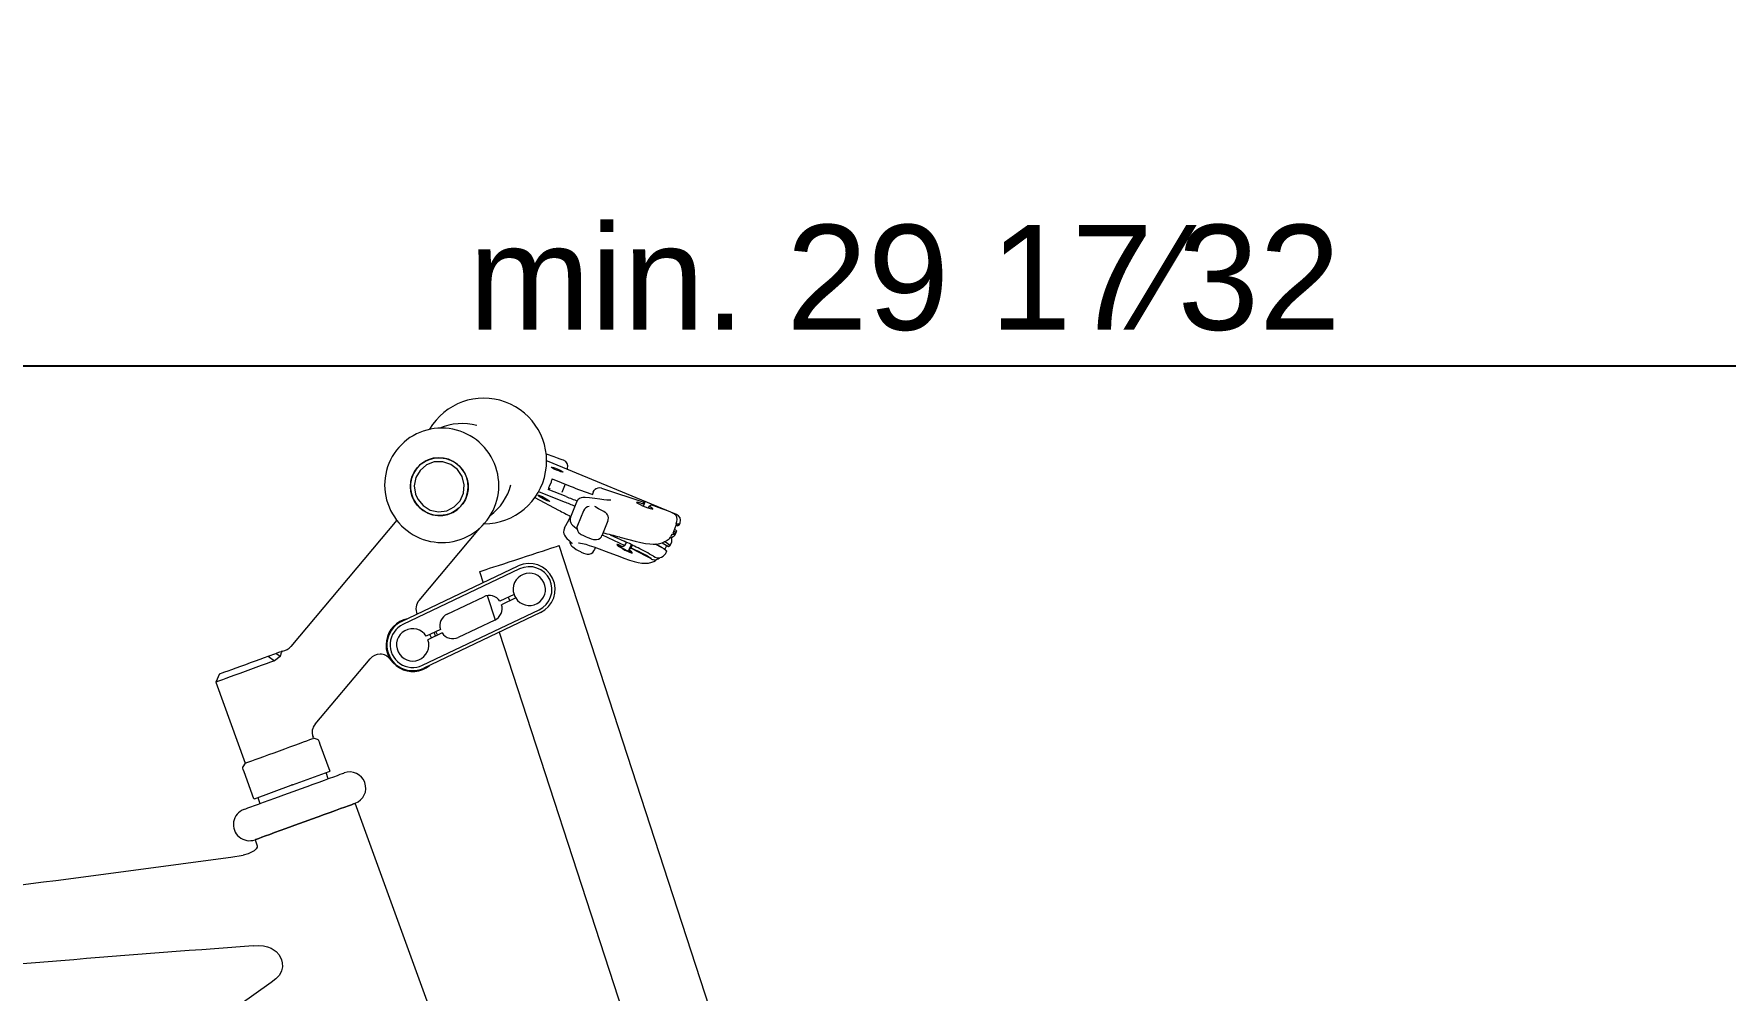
# Model space of a CAD drawing. Header units: inches. Extents: x -29 to 159, y 0 to 129.
# Drawn here: x 18.38 to 44.57, y 113.23 to 128.03 of the extents above; entities that cross this region are included whole.
import ezdxf

# ---------------------------------------------------------------- set-up
doc = ezdxf.new("R2010")
doc.units = ezdxf.units.IN
doc.layers.add('ZANO_R', color=7, linetype='Continuous', lineweight=0)
doc.layers.add('ZANO_W', color=1, linetype='Continuous', lineweight=0)
doc.styles.get("Standard").update_dxf_attribs({"font": 'arial.ttf'})
doc.dimstyles.new('amerykanie', dxfattribs={"dimtxt": 50, "dimasz": 50, "dimexe": 0.5, "dimexo": 0.5, "dimgap": 1, "dimtad": 1, "dimdec": 0, "dimzin": 0, "dimlunit": 5, "dimtxsty": 'Standard', "dimcen": 0.09, "dimclrd": 1, "dimclre": 1, "dimclrt": 1, "dimazin": 0, "dimtfac": 1, "dimtdec": 0, "dimtmove": 0, "dimatfit": 3, "dimfxl": 1, "dimtzin": 0, "dimarcsym": 1})

# ---------------------------------------------------------------- blocks, each defined once
blk = doc.blocks.new('*D356')
at = {"layer": 'ZANO_W', "color": 1, "lineweight": -2}
for p, q in [((15.437, 115.522), (15.437, 123.396)), ((48.29, 115.522), (48.29, 123.396)), ((16.437, 122.896), (47.29, 122.896))]:
    blk.add_line(p, q, dxfattribs=at)
at = {"layer": 'ZANO_W', "color": 1}
for points in [[(16.437, 123.063), (16.437, 122.73), (15.437, 122.896)], [(47.29, 122.73), (47.29, 123.063), (48.29, 122.896)]]:
    blk.add_solid(points, dxfattribs=at)
at = {"layer": 'ZANO_W', "color": 1, "insert": (31.864, 124.254), "char_height": 1.625, "attachment_point": 5}
blk.add_mtext('min. 29 17⁄32', dxfattribs=at)

msp = doc.modelspace()

# ---------------------------------------------------------------- linework, layer by layer
at = {"layer": 'ZANO_R'}
for p, q in [((26.314, 121.53362), (26.43595, 121.49024)), ((24.45447, 121.42556), (24.43664, 121.41526)), ((28.33411, 120.59567), (26.33528, 121.42109)), ((26.64144, 121.29467), (26.64659, 121.30916)), ((26.34572, 120.98297), (26.37532, 121.00006)), ((26.62385, 120.87156), (26.34572, 120.98297)), ((26.39077, 121.09775), (26.36312, 121.02852)), ((26.41025, 121.1445), (26.68838, 121.03309)), ((26.60795, 121.06531), (26.55606, 120.93542)), ((27.17189, 121.00308), (27.84164, 120.77886)), ((26.14277, 120.8602), (26.50851, 120.66225)), ((26.19939, 120.95025), (26.59339, 120.79243)), ((26.784, 120.78601), (26.69182, 120.55525)), ((26.78648, 120.78503), (26.78681, 120.78634)), ((27.04402, 120.94125), (27.03111, 120.90894)), ((27.84164, 120.77886), (27.81641, 120.76311)), ((27.82009, 120.72491), (27.84164, 120.77886)), ((27.90815, 120.72476), (27.89667, 120.69602)), ((27.90865, 120.72532), (27.94037, 120.74511)), ((24.00313, 120.50639), (22.36279, 118.55152)), ((26.66084, 120.50446), (26.5957, 120.38427)), ((26.69433, 120.56638), (26.66083, 120.50445)), ((26.69479, 120.55551), (26.69444, 120.55421)), ((26.8914, 120.65283), (26.79922, 120.42208)), ((27.18165, 120.26915), (27.27383, 120.49991)), ((28.27512, 120.61733), (28.28049, 120.61513)), ((28.33562, 120.45069), (28.27546, 120.30009)), ((28.327, 120.45525), (28.33991, 120.48756)), ((28.327, 120.45525), (28.32714, 120.45534)), ((28.3557, 120.42007), (28.36953, 120.45468)), ((28.36244, 120.45059), (28.36953, 120.45468)), ((28.37498, 120.43153), (28.3888, 120.46615)), ((24.34772, 119.26411), (25.28364, 120.37949)), ((26.59786, 120.3831), (26.59826, 120.38459)), ((26.60253, 120.3853), (26.59976, 120.37603)), ((26.79626, 120.41989), (26.79757, 120.41333)), ((27.18503, 120.27761), (27.53161, 120.11745)), ((27.30663, 120.28183), (27.52358, 120.18158)), ((28.17493, 120.18885), (28.20639, 120.20848)), ((28.26063, 120.2891), (28.24772, 120.2568)), ((28.25575, 120.24029), (28.25266, 120.23858)), ((28.25575, 120.24029), (28.28141, 120.25511)), ((28.26077, 120.28919), (28.26063, 120.2891)), ((28.27724, 120.30455), (28.305, 120.29315)), ((28.29107, 120.33916), (28.31883, 120.32776)), ((28.29792, 120.28906), (28.305, 120.29315)), ((28.305, 120.29315), (28.31883, 120.32776)), ((28.31883, 120.32776), (28.33741, 120.33849)), ((28.32428, 120.30462), (28.3381, 120.33923)), ((28.32794, 120.43146), (28.3557, 120.42007)), ((28.37428, 120.43079), (28.3557, 120.42007)), ((28.37498, 120.43153), (28.37428, 120.43079)), ((28.91799, 112.74427), (26.51819, 120.11336)), ((27.05431, 120.03159), (27.06697, 120.05495)), ((27.06916, 120.05878), (27.08163, 120.08184)), ((27.53161, 120.11745), (27.50632, 120.10157)), ((27.55771, 120.16561), (27.53161, 120.11745)), ((27.53545, 120.12411), (27.53511, 120.12391)), ((27.53527, 120.1242), (27.53545, 120.12411)), ((27.55786, 120.16555), (27.53545, 120.12411)), ((27.63435, 120.12878), (27.5932, 120.05285)), ((27.59366, 120.05333), (27.62546, 120.07329)), ((27.62546, 120.07329), (27.65114, 120.12068)), ((27.97608, 119.95094), (28.00336, 119.93584)), ((28.10942, 120.07705), (28.00437, 120.13548)), ((28.11157, 120.08093), (28.01273, 120.13571)), ((28.10232, 119.93684), (28.12799, 119.95166)), ((28.11068, 120.15519), (28.21173, 120.09928)), ((28.15673, 120.16434), (28.14506, 120.17084)), ((28.15884, 120.16834), (28.14971, 120.1734)), ((28.15442, 120.05536), (28.18595, 120.11354)), ((28.15443, 120.05535), (28.18591, 120.11357)), ((28.1659, 119.99062), (28.16652, 119.99176)), ((28.16645, 119.99163), (28.16844, 119.99514)), ((28.16844, 119.99514), (28.18617, 120.02792)), ((28.21173, 120.09928), (28.23031, 120.11001)), ((28.23096, 120.11064), (28.2487, 120.14338)), ((28.2487, 120.14338), (28.25055, 120.14696)), ((28.25054, 120.14696), (28.25116, 120.1481)), ((24.07714, 118.93847), (25.88309, 119.79786)), ((25.90457, 119.75271), (24.09862, 118.89333)), ((25.28209, 119.71082), (25.33818, 119.53856)), ((27.94294, 119.90867), (27.94803, 119.90586)), ((28.05093, 119.90998), (28.05109, 119.91008)), ((24.78387, 119.05329), (25.34823, 119.32185)), ((25.40322, 119.33884), (25.52551, 118.96333)), ((25.81796, 119.35711), (25.59983, 119.25331)), ((25.84374, 119.30293), (25.62561, 119.19913)), ((25.7272, 119.31392), (25.75298, 119.25974)), ((24.3994, 118.26124), (26.20536, 119.12062)), ((26.22684, 119.07547), (24.42089, 118.21609)), ((25.52011, 118.96066), (24.95575, 118.6921)), ((24.67836, 118.81482), (24.46023, 118.71102)), ((24.70415, 118.76064), (24.48602, 118.65684)), ((24.54267, 118.68417), (24.517, 118.73803)), ((24.60844, 118.70811), (24.58045, 118.76822)), ((24.60761, 118.78115), (24.63339, 118.72697)), ((25.58799, 118.77147), (27.50315, 112.89055)), ((22.00989, 118.40082), (22.13251, 118.44545)), ((22.00989, 118.40082), (22.11227, 118.33166)), ((22.19981, 118.399), (22.11227, 118.33166)), ((22.19981, 118.399), (22.13251, 118.44545)), ((22.74023, 117.34837), (23.58975, 118.36079)), ((21.25996, 118.12786), (21.20019, 117.99969)), ((21.20019, 117.99969), (21.65646, 116.7461)), ((22.71362, 117.13088), (22.70568, 117.15267)), ((22.77752, 117.11391), (22.71362, 117.13088)), ((22.81312, 117.04023), (22.96592, 116.62043)), ((21.65646, 116.7461), (21.61762, 116.69089)), ((21.61981, 116.68937), (21.61982, 116.68934)), ((21.7913, 116.1929), (21.63851, 116.6127)), ((22.388, 116.41008), (22.95652, 116.61701)), ((22.94139, 116.50508), (22.90719, 116.59905)), ((21.8007, 116.19632), (22.36921, 116.40324)), ((21.85003, 116.21428), (21.88423, 116.12031)), ((24.72715, 112.36625), (23.35907, 116.12502)), ((21.80857, 115.56068), (21.83788, 115.48017)), ((22.05934, 113.34973), (15.43673, 108.67987))]:
    msp.add_line(p, q, dxfattribs=at)
at = {"layer": 'ZANO_R', "flags": 128}
for points in [[(25.02282, 121.28663), (25.06396, 121.21723), (25.09216, 121.14167), (25.10652, 121.06237), (25.10659, 120.9819), (25.09236, 120.90282), (25.06428, 120.82769), (25.02326, 120.75892), (24.97062, 120.69872), (24.90805, 120.64902), (24.83755, 120.61143), (24.76141, 120.58714), (24.68205, 120.57695), (24.60204, 120.58117), (24.52395, 120.59968), (24.45028, 120.63187), (24.38341, 120.67672), (24.32547, 120.73278), (24.27834, 120.79825), (24.24353, 120.87102), (24.22216, 120.94876), (24.21492, 121.02897), (24.22203, 121.10907), (24.24327, 121.18649), (24.27796, 121.25873), (24.32498, 121.32347), (24.38282, 121.37865), (24.44962, 121.42247), (24.52324, 121.45353), (24.6013, 121.47084), (24.68131, 121.47384), (24.76068, 121.46243), (24.83687, 121.43697), (24.90742, 121.3983), (24.97008, 121.34764), (25.02282, 121.28663)], [(25.04756, 121.24836), (25.00118, 121.31436), (24.94389, 121.37108), (24.87753, 121.4167), (24.80423, 121.44975), (24.72634, 121.46916), (24.64638, 121.47431), (24.56691, 121.46504), (24.49048, 121.44164), (24.41955, 121.40487), (24.3564, 121.35591), (24.30307, 121.29633), (24.26126, 121.22805), (24.23231, 121.15325), (24.21717, 121.07436), (24.21631, 120.99389), (24.22977, 120.91445), (24.2571, 120.83857), (24.29744, 120.7687), (24.34948, 120.70709), (24.41156, 120.65571), (24.48167, 120.61622), (24.55757, 120.58989), (24.63682, 120.57756), (24.71686, 120.57963), (24.79512, 120.59603), (24.8691, 120.62623), (24.9364, 120.66927), (24.99488, 120.72376), (25.04265, 120.78795), (25.07817, 120.85978), (25.1003, 120.93693), (25.10833, 121.01694), (25.10201, 121.09722), (25.08153, 121.17519), (25.04756, 121.24836)], [(24.32717, 120.83245), (24.41025, 120.73171), (24.52168, 120.66408), (24.64881, 120.63684), (24.77852, 120.65358), (24.89344, 120.71193), (24.98347, 120.80647), (25.03622, 120.92437), (25.04748, 121.0549), (25.01476, 121.18212), (24.94301, 121.2905), (24.83834, 121.37018), (24.71515, 121.41033), (24.58429, 121.40749), (24.46329, 121.36135), (24.3644, 121.27749), (24.29923, 121.1653), (24.27458, 121.03742), (24.29378, 120.90714), (24.32717, 120.83245)], [(26.33526, 121.42102), (26.33431, 121.42148), (26.33237, 121.42185), (26.3322, 121.4217)], [(26.57854, 121.25133), (26.56694, 121.25154), (26.54312, 121.25747), (26.5107, 121.26821), (26.47461, 121.28212), (26.44035, 121.29709), (26.41314, 121.31083), (26.39712, 121.32126), (26.39472, 121.32679), (26.40632, 121.32657), (26.43014, 121.32064), (26.46256, 121.30991), (26.49865, 121.296), (26.5329, 121.28103), (26.56012, 121.26729), (26.57614, 121.25685), (26.57854, 121.25133)], [(26.43595, 121.49024), (26.48399, 121.47315), (26.52586, 121.45825), (26.55832, 121.4467), (26.57886, 121.4394), (26.58589, 121.43689)], [(27.04402, 120.94125), (27.05987, 120.96815), (27.06525, 120.97431)], [(26.36615, 120.79822), (26.35492, 120.79923), (26.33216, 120.80741), (26.30132, 120.82153), (26.2671, 120.83943), (26.23471, 120.85838), (26.20909, 120.87551), (26.19412, 120.8882), (26.1921, 120.89452), (26.20332, 120.89351), (26.22608, 120.88532), (26.25692, 120.8712), (26.29114, 120.85331), (26.32353, 120.83435), (26.34916, 120.81723), (26.36412, 120.80454), (26.36615, 120.79822)], [(27.31913, 120.81571), (27.31884, 120.8157), (27.3096, 120.815), (27.2896, 120.81506), (27.25687, 120.81718), (27.20985, 120.8224), (27.14682, 120.83146), (27.0667, 120.84393), (26.98511, 120.85496), (26.91892, 120.85922), (26.88114, 120.85678), (26.85854, 120.8518), (26.8321, 120.84012), (26.80749, 120.82032), (26.78841, 120.79199), (26.78689, 120.78631)], [(27.2721, 120.50012), (27.27759, 120.51266), (27.28031, 120.54455), (27.27489, 120.57057), (27.26489, 120.59131), (27.25276, 120.6071), (27.24032, 120.61868), (27.2281, 120.62761), (27.20962, 120.63877), (27.16717, 120.66129), (27.12771, 120.68254), (27.09894, 120.69913), (27.08026, 120.71137), (27.07018, 120.71906), (27.06938, 120.71974)], [(27.77967, 120.77057), (27.74729, 120.77994), (27.72539, 120.78403), (27.71635, 120.7824), (27.72118, 120.77521), (27.73934, 120.76326), (27.76884, 120.74786), (27.80644, 120.7307), (27.84802, 120.71366), (27.88901, 120.69862), (27.92491, 120.68722), (27.95179, 120.68072), (27.9667, 120.67982), (27.96799, 120.68462), (27.95554, 120.69461), (27.93069, 120.70868)], [(27.90865, 120.72532), (27.90808, 120.72445), (27.90851, 120.7232), (27.90992, 120.72156), (27.9123, 120.71958), (27.91562, 120.71726), (27.91983, 120.71465), (27.92488, 120.71178), (27.93069, 120.70868)], [(26.69471, 120.55553), (26.68662, 120.52516), (26.6884, 120.49379), (26.69681, 120.46806), (26.70905, 120.44696), (26.72472, 120.42813), (26.74744, 120.40741), (26.78592, 120.37906), (26.79184, 120.37483)], [(26.59846, 120.3845), (26.58676, 120.35454), (26.58491, 120.32287), (26.59037, 120.29587), (26.60038, 120.27269), (26.6146, 120.25079), (26.63692, 120.2251), (26.67414, 120.18996), (26.69856, 120.1672), (26.71186, 120.15396), (26.71751, 120.1477), (26.71743, 120.14786)], [(26.80025, 120.42237), (26.79276, 120.39704), (26.79349, 120.36728), (26.80524, 120.33447), (26.81669, 120.31812), (26.82986, 120.30507), (26.8428, 120.29544), (26.85997, 120.28521), (26.89325, 120.26865), (26.93381, 120.2508), (26.96243, 120.23935)], [(26.96243, 120.23935), (26.976, 120.23393), (27.01488, 120.22009), (27.04975, 120.20989), (27.07102, 120.20592), (27.09475, 120.20544), (27.12401, 120.21221), (27.15002, 120.22711), (27.17188, 120.25099), (27.17992, 120.26936)], [(27.45562, 120.24192), (27.59452, 120.20566), (27.69586, 120.18052), (27.78085, 120.16128), (27.85162, 120.14761), (27.91808, 120.1383), (27.97261, 120.13462), (28.02466, 120.13603), (28.07513, 120.14406), (28.11146, 120.15543), (28.14216, 120.16924), (28.16788, 120.18343), (28.17492, 120.18792)], [(28.2309, 120.23086), (28.23921, 120.23264), (28.25575, 120.24029)], [(25.28209, 119.71082), (25.28867, 119.71296), (25.30829, 119.71935), (25.34052, 119.72985), (25.38468, 119.74423), (25.43983, 119.76219), (25.50479, 119.78334), (25.57817, 119.80724), (25.65842, 119.83337), (25.74381, 119.86118), (25.83254, 119.89008), (25.92271, 119.91944), (26.0124, 119.94865), (26.0997, 119.97708), (26.18274, 120.00412), (26.25976, 120.0292), (26.32911, 120.05179), (26.38933, 120.0714), (26.43911, 120.08761), (26.47741, 120.10008), (26.5034, 120.10855), (26.51654, 120.11283), (26.51819, 120.11336)], [(26.68084, 120.18372), (26.68188, 120.16016), (26.69071, 120.13411), (26.70121, 120.11716), (26.71313, 120.10365), (26.72639, 120.09206), (26.74806, 120.07648), (26.78155, 120.05549), (26.82107, 120.03293), (26.84507, 120.02031)], [(26.8183, 120.15606), (26.81879, 120.15603), (26.82837, 120.15539), (26.84855, 120.15244), (26.88075, 120.14569), (26.92764, 120.13314), (26.9825, 120.11612), (27.05198, 120.09253), (27.13819, 120.06145), (27.24712, 120.02076), (27.39706, 119.96428), (27.42831, 119.95288)], [(26.84507, 120.02031), (26.85679, 120.01415), (26.89284, 119.99716), (26.92743, 119.984), (26.94962, 119.97914), (26.9818, 119.97976), (27.01164, 119.98983), (27.03707, 120.00863), (27.05311, 120.03157)], [(27.47112, 120.11232), (27.44025, 120.12491), (27.41925, 120.13092), (27.41041, 120.12969), (27.4147, 120.12136), (27.43165, 120.10684), (27.4594, 120.08772), (27.49492, 120.0661), (27.53428, 120.04436), (27.57319, 120.02487), (27.60737, 120.00978), (27.63307, 120.00075), (27.64746, 119.99876), (27.64897, 120.00404), (27.63744, 120.01599), (27.61412, 120.03333)], [(27.42831, 119.95288), (27.5204, 119.91928), (27.60623, 119.89007), (27.67845, 119.86809), (27.74007, 119.85272), (27.79676, 119.84292), (27.8497, 119.83914), (27.90199, 119.84266), (27.95079, 119.85488), (27.9818, 119.86803), (28.00759, 119.88182), (28.01861, 119.88881)], [(27.59366, 120.05333), (27.59306, 120.0524), (27.59341, 120.05097), (27.59469, 120.04906), (27.59689, 120.04669), (27.59998, 120.04389), (27.60392, 120.0407), (27.60865, 120.03716), (27.61412, 120.03333)], [(28.04616, 119.9129), (28.05875, 119.91914), (28.06423, 119.92413)], [(25.81796, 119.35711), (25.83198, 119.32362), (25.84374, 119.30293)], [(21.25996, 118.12786), (21.26165, 118.12848), (21.2751, 118.13338), (21.30158, 118.14301), (21.34027, 118.1571), (21.38997, 118.17518), (21.44913, 118.19672), (21.51592, 118.22103), (21.58825, 118.24736), (21.6639, 118.27488), (21.74049, 118.30276), (21.81565, 118.33012), (21.88706, 118.35611), (21.95248, 118.37992), (22.00989, 118.40082)], [(22.13251, 118.44545), (22.15092, 118.45215), (22.19327, 118.46756), (22.21161, 118.47424), (22.21161, 118.47424)], [(22.23303, 118.47939), (22.23311, 118.47946), (22.23235, 118.47885), (22.22991, 118.47679), (22.22601, 118.47293), (22.22156, 118.46739), (22.21721, 118.46027), (22.21455, 118.45447), (22.2114, 118.44595), (22.21047, 118.44277), (22.20929, 118.43799), (22.20779, 118.43143), (22.20753, 118.43013), (22.20508, 118.41804), (22.19981, 118.399)], [(22.23311, 118.47946), (22.22236, 118.47685), (22.21161, 118.47424)], [(22.11227, 118.33166), (22.04991, 118.30896), (21.97946, 118.28332), (21.9027, 118.25538), (21.82155, 118.22585), (21.73808, 118.19547), (21.65437, 118.165), (21.57253, 118.13521), (21.49462, 118.10686), (21.42262, 118.08065), (21.35831, 118.05725), (21.30334, 118.03724), (21.25908, 118.02113), (21.22664, 118.00932), (21.20685, 118.00212), (21.20019, 117.99969)], [(21.65646, 116.7461), (21.66297, 116.74847), (21.68233, 116.75552), (21.71407, 116.76707), (21.75741, 116.78285), (21.81128, 116.80245), (21.87435, 116.82541), (21.94507, 116.85115), (22.0217, 116.87904), (22.10235, 116.90839), (22.18504, 116.93849), (22.26773, 116.96859), (22.34838, 116.99794), (22.42501, 117.02583), (22.49573, 117.05157), (22.5588, 117.07453), (22.61267, 117.09413), (22.65601, 117.10991), (22.68775, 117.12146), (22.70711, 117.12851), (22.71362, 117.13088)], [(22.77737, 117.11335), (22.7772, 117.11387), (22.77727, 117.11366)], [(22.79086, 117.10138), (22.79199, 117.09829), (22.79958, 117.07744), (22.81312, 117.04023)], [(21.63851, 116.6127), (21.62513, 116.64945), (21.61737, 116.67076), (21.61723, 116.67117)], [(21.63756, 116.03053), (21.6442, 116.03294), (21.66398, 116.04014), (21.69658, 116.05201), (21.74143, 116.06833), (21.79777, 116.08884), (21.86463, 116.11317), (21.94087, 116.14092), (22.02519, 116.17161), (22.11614, 116.20471), (22.21216, 116.23966), (22.31162, 116.27586), (22.41281, 116.31269), (22.514, 116.34953), (22.61346, 116.38572), (22.70948, 116.42068), (22.80043, 116.45378), (22.88475, 116.48447), (22.96099, 116.51222), (23.02785, 116.53655), (23.08419, 116.55706), (23.12904, 116.57338), (23.16164, 116.58525), (23.18142, 116.59245), (23.18806, 116.59486)], [(22.388, 116.41008), (22.3858, 116.40928), (22.38347, 116.40844), (22.38106, 116.40756), (22.37861, 116.40666), (22.37616, 116.40577), (22.37374, 116.40489), (22.37142, 116.40405), (22.36921, 116.40324)], [(21.8007, 116.19632), (21.79865, 116.19558), (21.79681, 116.19491), (21.79518, 116.19432), (21.79382, 116.19382), (21.79273, 116.19342), (21.79194, 116.19314), (21.79146, 116.19296), (21.7913, 116.1929)], [(21.80857, 115.56068), (21.81521, 115.5631), (21.83499, 115.5703), (21.86759, 115.58216), (21.91244, 115.59849), (21.96878, 115.61899), (22.03564, 115.64333), (22.11188, 115.67108), (22.1962, 115.70177), (22.28715, 115.73487), (22.38317, 115.76982), (22.48263, 115.80602), (22.58382, 115.84285), (22.68501, 115.87968), (22.78447, 115.91588), (22.88049, 115.95083), (22.97144, 115.98393), (23.05576, 116.01462), (23.132, 116.04237), (23.19887, 116.06671), (23.2552, 116.08721), (23.30005, 116.10354), (23.33265, 116.1154), (23.35243, 116.1226), (23.35907, 116.12502)], [(23.35907, 116.12502), (23.35243, 116.1226), (23.33265, 116.1154), (23.30005, 116.10354), (23.2552, 116.08721), (23.19887, 116.06671), (23.132, 116.04237), (23.05576, 116.01462), (22.97144, 115.98393), (22.88049, 115.95083), (22.78447, 115.91588), (22.68501, 115.87968), (22.58382, 115.84285), (22.48263, 115.80602), (22.38317, 115.76982), (22.28715, 115.73487), (22.1962, 115.70177), (22.11188, 115.67108), (22.03564, 115.64333), (21.96878, 115.61899), (21.91244, 115.59849), (21.86759, 115.58216), (21.83499, 115.5703), (21.81521, 115.5631), (21.80857, 115.56068), (21.80857, 115.56068)], [(21.8374, 115.48148), (21.84221, 115.4641), (21.84229, 115.45429), (21.83964, 115.44351), (21.82382, 115.41896), (21.79278, 115.39145), (21.70185, 115.34078), (21.6255, 115.31956)], [(21.77792, 113.91756), (21.86279, 113.92193), (21.9386, 113.91832), (22.00403, 113.90512), (22.05861, 113.88403), (22.13688, 113.82999), (22.18185, 113.77709), (22.21814, 113.70415), (22.23048, 113.65353), (22.2329, 113.59482), (22.22018, 113.53102), (22.18753, 113.46651), (22.13251, 113.40565), (22.05821, 113.34894)]]:
    msp.add_lwpolyline(points, dxfattribs=at)
at = {"layer": 'ZANO_R'}
for centre, radius, start, end in [((25.34973, 121.42244), 0.97275, 270.271747, 149.71081), ((24.69617, 121.05154), 0.88115, 29.659162, 210.340784), ((25.01073, 121.11345), 0.88798, 75.003547, 112.739528), ((24.70141, 121.04247), 0.88115, 209.659664, 30.340282), ((26.55238, 121.34268), 0.1, 340.417514, 70.417514), ((24.91617, 121.28274), 0.88392, 307.240077, 344.917681), ((29.12024, 127.08203), 6.51948, 248.098373, 251.367352), ((27.1412, 120.90484), 0.10293, 72.6515, 137.550081), ((26.50466, 121.26264), 0.4801, 229.981671, 253.115535), ((28.45445, 125.41171), 4.98009, 248.055966, 250.120271), ((29.24558, 127.4141), 7.04828, 248.16306, 249.718012), ((26.98908, 120.61711), 0.10314, 93.752018, 159.558229), ((27.8153, 120.85189), 0.08879, 246.341683, 270.721293), ((25.59294, 114.09326), 7.0539, 67.651407, 70.562132), ((28.90222, 125.07376), 5.01909, 241.515575, 243.903302), ((28.24714, 120.52101), 0.09861, 340.168315, 55.697244), ((28.34742, 120.4994), 0.05107, 243.727325, 287.10978), ((28.29594, 120.50324), 0.1, 338.224571, 67.561718), ((21.7193, 98.54892), 22.43862, 75.188203, 75.869161), ((28.16353, 120.28911), 0.09019, 297.936708, 339.004114), ((28.1632, 120.19567), 0.1, 331.595798, 25.647289), ((28.28325, 120.3528), 0.0654, 246.341667, 282.955439), ((28.23141, 120.34171), 0.1, 300, 338.224571), ((28.2827, 120.2987), 0.06765, 36.031864, 74.371871), ((27.85289, 120.66103), 0.68462, 230.753026, 252.357969), ((27.51065, 120.17879), 0.07734, 239.261191, 266.792774), ((24.93666, 114.59304), 6.15824, 62.94111, 65.160655), ((24.80568, 114.24681), 6.47295, 61.009003, 64.174956), ((24.62282, 113.89589), 6.87591, 61.092297, 64.07265), ((24.6245, 113.92048), 6.89924, 60.935772, 63.173356), ((28.05234, 120.02247), 0.09915, 240.688384, 300.272358), ((28.04111, 119.90448), 0.1856, 39.827685, 68.403942), ((28.03856, 119.89921), 0.19584, 41.086097, 68.109593), ((28.07799, 120.03827), 0.1, 300, 331.54315), ((28.10051, 120.01122), 0.16312, 37.273743, 69.838465), ((28.08583, 119.98661), 0.19585, 41.086707, 68.109833), ((26.05496, 119.43666), 0.25, 212.339998, 198.555792), ((26.05496, 119.43666), 0.4, 295.447895, 115.447895), ((26.05496, 119.43666), 0.35, 295.447895, 115.447895), ((27.99579, 119.99363), 0.1001, 256.122744, 316.928485), ((24.48648, 119.13803), 0.18742, 137.743263, 206.76182), ((25.43417, 119.14125), 0.2, 34.074822, 115.447895), ((25.43417, 119.14125), 0.2, 295.447895, 16.820968), ((24.24901, 118.57728), 0.4125, 101.306785, 309.589005), ((24.24901, 118.57728), 0.4, 115.447895, 295.447895), ((24.24901, 118.57728), 0.35, 115.447895, 295.447895), ((24.86981, 118.8727), 0.2, 115.447895, 196.820968), ((24.24901, 118.57728), 0.25, 32.339998, 18.555792), ((24.86981, 118.8727), 0.2, 214.074822, 295.447895), ((22.21569, 118.66378), 0.18431, 275.37364, 322.753644), ((23.74309, 118.23264), 0.1996, 38.326199, 140.173508), ((22.87304, 117.22461), 0.18107, 137.03867, 203.271865), ((22.77209, 117.09451), 0.01999, 18.990092, 74.90525), ((21.63501, 116.68076), 0.01999, 149.931296, 200.432755), ((25.82399, 108.75051), 8.37282, 109.95923, 110.02766), ((23.27356, 116.35994), 0.25, 290, 110), ((21.72307, 115.79561), 0.25, 110, 290), ((-19.48413, 411.47956), 298.99947, 276.7070171, 277.9026686), ((43.26114, -183.77731), 298.46891, 94.1276043, 95.3490986)]:
    msp.add_arc(centre, radius, start, end, dxfattribs=at)
for centre, major_axis, ratio, start_param, end_param in [((26.38125, 121.03899), (0.05697, 0.13876), 0.08584546, 1.68150172, 2.02133863), ((26.40891, 121.10822), (0.05697, 0.13876), 0.08584546, 1.34166481, 1.68150172), ((28.24362, 120.52282), (-0.05008, 0.08656), 0.99026385, 5.1167802, 5.37392038), ((27.99534, 119.99315), (-0.05007, 0.08656), 0.9902601, 2.11618622, 2.3733264)]:
    msp.add_ellipse(centre, major_axis=major_axis, ratio=ratio, start_param=start_param, end_param=end_param, dxfattribs=at)

# ---------------------------------------------------------------- dimensions: what is measured, and where the dimension line sits
at = {"layer": 'ZANO_W'}
dim = msp.add_linear_dim(base=(48.29028, 122.8964), p1=(15.43673, 115.02238), p2=(48.29028, 115.02238), text='min. 29 17⁄32', dimstyle='amerykanie', override={"dimtxt": 1.625, "dimasz": 1, "dimgap": 0.5, "dimdec": 4, "dimtxsty": 'Standard', "dimaunit": 1, "dimadec": 1, "dimtdec": 4, "dimtmove": 1, "dimfrac": 2}, dxfattribs=at)
dim.commit()
dim.dimension.update_dxf_attribs({"geometry": '*D356', "text_midpoint": (31.8635, 124.25435)})

doc.saveas('drawing.dxf')
